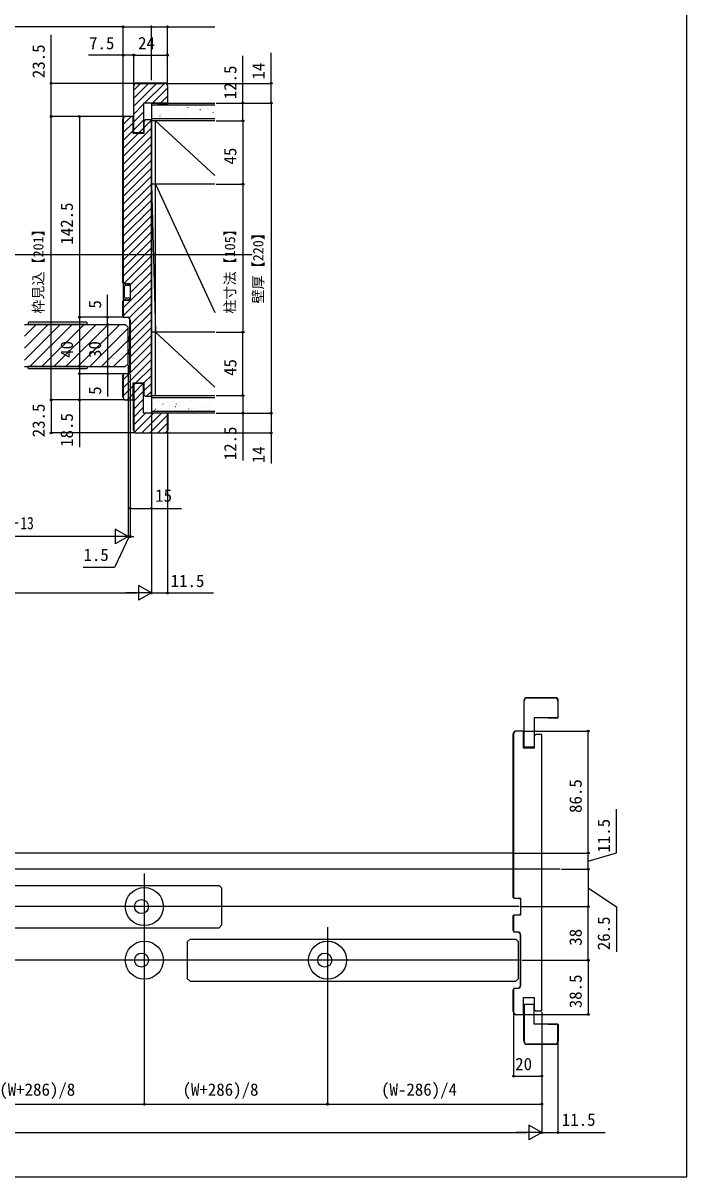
# Model space of a CAD drawing. Units: millimetres, scale not verified. Extents: x -525 to 525, y -783 to 779.
# Drawn here: x 54 to 525, y -783 to 35 of the extents above; entities that cross this region are included whole.
import ezdxf
from ezdxf.enums import TextEntityAlignment as Align

# ---------------------------------------------------------------- set-up
doc = ezdxf.new("R2010")
doc.units = ezdxf.units.MM
doc.header["$LTSCALE"] = 4
for name, color, linetype in [('0-4_YKK_12', 2, 'Continuous'), ('0-5_YKK_13', 4, 'Continuous'), ('0-7_YKK_D', 6, 'Continuous'), ('0-8_YKK_ZWAK', 7, 'Continuous'), ('0-9_YSS_K', 3, 'Continuous'), ('0-A_YSS_KE', 3, 'Continuous')]:
    doc.layers.add(name, color=color, linetype=linetype)
doc.styles.add('ＭＳ ゴシック', font='')
doc.styles.get('ＭＳ ゴシック').set_extended_font_data('MS Gothic')

msp = doc.modelspace()

# ---------------------------------------------------------------- linework, layer by layer
at = {"layer": '0-4_YKK_12'}
for p, q in [((-486.458, -129.087), (216.637, -129.087)), ((54.954, -178.587), (126.49, -178.587)), ((54.99, -186.94), (63.343, -178.587)), ((54.99, -195.425), (71.828, -178.587)), ((54.99, -203.91), (80.314, -178.587)), ((58.799, -208.587), (88.799, -178.587)), ((67.284, -208.587), (97.284, -178.587)), ((75.769, -208.587), (105.769, -178.587)), ((84.255, -208.587), (114.255, -178.587)), ((92.74, -208.587), (122.74, -178.587)), ((126.49, -178.587), (128.49, -180.587)), ((101.225, -208.587), (128.448, -181.364)), ((128.49, -206.587), (128.49, -180.587)), ((109.711, -208.587), (128.49, -189.807)), ((118.196, -208.587), (128.49, -198.292)), ((54.954, -208.587), (126.49, -208.587)), ((126.49, -208.587), (128.49, -206.587)), ((401, -553.623), (-382, -553.623)), ((435, -565.123), (-410, -565.123)), ((140, -568.123), (140, -653.123)), ((0, -576.623), (193, -576.623)), ((193, -576.623), (195, -578.623)), ((195, -604.623), (195, -578.623)), ((406, -591.623), (-382, -591.623)), ((193, -606.623), (195, -604.623)), ((0, -606.623), (193, -606.623)), ((270, -606.123), (270, -653.123)), ((170.5, -616.623), (172.5, -614.623)), ((170.5, -616.623), (170.5, -642.623)), ((172.5, -614.623), (403.5, -614.623)), ((403.5, -614.623), (405.5, -616.623)), ((405.5, -642.623), (405.5, -616.623)), ((407, -629.623), (-382, -629.623)), ((172.5, -644.623), (170.5, -642.623)), ((172.5, -644.623), (403.5, -644.623)), ((403.5, -644.623), (405.5, -642.623))]:
    msp.add_line(p, q, dxfattribs=at)
for centre, radius in [((140, -591.623), 13.5), ((138, -591.623), 5), ((140, -629.623), 13.5), ((270, -629.623), 13.5), ((138, -629.623), 5), ((268, -629.623), 5)]:
    msp.add_circle(centre, radius, dxfattribs=at)
at = {"layer": '0-5_YKK_13'}
for p, q in [((124.992, -149.837), (124.992, -161.337)), ((125.992, -149.837), (124.992, -149.837)), ((125.992, -150.087), (125.992, -149.837)), ((127.192, -150.087), (125.992, -150.087)), ((125.992, -159.587), (125.992, -151.587)), ((129.692, -151.087), (126.492, -151.087)), ((128.192, -150.087), (127.192, -149.587)), ((127.192, -150.087), (127.192, -149.587)), ((128.692, -150.087), (128.192, -150.087)), ((129.692, -150.087), (128.692, -149.587)), ((128.692, -150.087), (128.692, -149.587)), ((129.692, -150.087), (129.692, -151.087)), ((125.992, -161.337), (124.992, -161.337)), ((125.992, -161.337), (125.992, -161.087)), ((127.192, -161.087), (125.992, -161.087)), ((129.692, -160.087), (126.492, -160.087)), ((127.192, -161.587), (127.192, -161.087)), ((128.192, -161.087), (127.192, -161.587)), ((128.692, -161.087), (128.192, -161.087)), ((128.692, -161.587), (128.692, -161.087)), ((129.692, -161.087), (128.692, -161.587)), ((129.692, -160.087), (129.692, -161.087)), ((57.553, -177.556), (57.49, -178.587)), ((98.492, -178.587), (57.49, -178.587)), ((98.928, -177.087), (58.052, -177.087)), ((98.492, -178.587), (99.49, -178.587)), ((99.49, -178.587), (99.427, -177.556)), ((129.788, -187.187), (129.508, -187.187)), ((129.788, -187.187), (129.788, -199.987)), ((129.508, -199.987), (129.788, -199.987)), ((98.492, -208.587), (57.49, -208.587)), ((98.928, -210.087), (58.052, -210.087)), ((98.492, -208.587), (99.49, -208.587)), ((99.49, -208.587), (99.427, -209.617))]:
    msp.add_line(p, q, dxfattribs=at)
msp.add_lwpolyline([(57.553, -209.617), (57.49, -208.587), (58.488, -208.587)], dxfattribs=at)
for centre, radius, start, end in [((126.492, -151.587), 0.5, 90, 180), ((126.492, -159.587), 0.5, 180, 270), ((58.052, -177.587), 0.5, 90, 176.5), ((98.928, -177.587), 0.5, 3.5, 90), ((149.268, -193.587), 20.98, 162.8442, 197.1558), ((129.508, -187.487), 0.3, 90, 162.8442), ((129.508, -199.687), 0.3, 197.1558, 270), ((58.052, -209.587), 0.5, 183.5, 270), ((98.928, -209.587), 0.5, 270, 356.5)]:
    msp.add_arc(centre, radius, start, end, dxfattribs=at)
at = {"layer": '0-7_YKK_D'}
for p, q in [((124.992, -5.387), (124.992, 33.414)), ((124.992, -5.387), (124.992, 33.414)), ((144.988, -5.387), (144.988, 33.414)), ((144.988, -5.387), (144.988, 33.414)), ((156.492, -5.387), (156.492, 33.414)), ((124.992, 32.414), (-249.505, 32.414)), ((124.992, 32.414), (144.988, 32.414)), ((124.992, -32.087), (124.992, 13.413)), ((132.492, -8.587), (132.492, 13.413)), ((132.492, -8.587), (132.492, 13.413)), ((132.492, 12.413), (156.492, 12.413)), ((156.492, -8.587), (156.492, 13.413)), ((133.492, -7.587), (72.992, -7.587)), ((155.492, -7.587), (230.99, -7.587)), ((190.992, -21.587), (230.99, -21.587)), ((190.992, -21.587), (230.99, -21.587)), ((190.992, -21.587), (210.99, -21.587)), ((229.99, -21.587), (229.99, -241.587)), ((125.992, -31.087), (72.992, -31.087)), ((125.992, -31.087), (72.992, -31.087)), ((73.992, -232.087), (73.992, -31.087)), ((122.792, -31.087), (92.992, -31.087)), ((93.992, -31.087), (93.992, -173.587)), ((190.992, -34.087), (210.99, -34.087)), ((190.992, -34.087), (210.99, -34.087)), ((209.99, -34.087), (209.99, -79.087)), ((190.992, -79.087), (210.99, -79.087)), ((190.992, -79.087), (210.99, -79.087)), ((209.99, -79.087), (209.99, -184.087)), ((124.992, -173.587), (92.992, -173.587)), ((124.992, -173.587), (92.992, -173.587)), ((93.992, -173.587), (93.992, -213.587)), ((124.992, -173.587), (112.992, -173.587)), ((113.992, -178.587), (113.992, -208.587)), ((190.992, -184.087), (210.99, -184.087)), ((190.992, -184.087), (210.99, -184.087)), ((209.99, -229.087), (209.99, -184.087)), ((115.442, -208.587), (112.992, -208.587)), ((128.492, -207.587), (128.492, -330.091)), ((128.492, -207.587), (128.492, -330.091)), ((124.992, -213.587), (92.992, -213.587)), ((124.992, -213.587), (92.992, -213.587)), ((124.992, -213.587), (112.992, -213.587)), ((129.994, -213.887), (129.994, -330.091)), ((129.994, -213.887), (129.994, -310.091)), ((190.99, -229.087), (210.99, -229.087)), ((190.99, -229.087), (210.99, -229.087)), ((125.992, -232.087), (72.992, -232.087)), ((125.992, -232.087), (72.992, -232.087)), ((73.992, -232.087), (73.992, -255.587)), ((125.992, -232.087), (92.992, -232.087)), ((144.99, -241.387), (144.99, -310.091)), ((144.99, -242.387), (144.99, -370.091)), ((144.992, -242.587), (144.992, -370.091)), ((190.99, -241.587), (230.99, -241.587)), ((190.99, -241.587), (230.99, -241.587)), ((190.99, -241.587), (210.99, -241.587)), ((133.492, -255.587), (72.992, -255.587)), ((155.492, -255.587), (230.99, -255.587)), ((156.492, -254.587), (156.492, -370.091)), ((128.492, -329.091), (119.399, -323.841)), ((119.399, -323.841), (119.399, -334.341)), ((117.992, -329.091), (-17.01, -329.091)), ((128.492, -329.091), (110.306, -329.091)), ((128.492, -329.091), (119.399, -334.341)), ((128.492, -329.091), (125.942, -329.091)), ((128.492, -329.091), (129.994, -329.091)), ((128.492, -329.091), (129.994, -329.091)), ((129.994, -329.091), (132.544, -329.091)), ((144.992, -369.091), (135.899, -363.841)), ((135.899, -363.841), (135.899, -374.341)), ((-410.508, -369.091), (134.492, -369.091)), ((144.992, -369.091), (126.806, -369.091)), ((144.992, -369.091), (135.899, -374.341)), ((410, -467.123), (456, -467.123)), ((455, -553.623), (455, -467.123)), ((402, -553.623), (456, -553.623)), ((402, -553.623), (456, -553.623)), ((455, -565.123), (455, -553.623)), ((436, -565.123), (456, -565.123)), ((436, -565.123), (456, -565.123)), ((455, -565.123), (455, -591.623)), ((407, -591.623), (456, -591.623)), ((436, -591.623), (456, -591.623)), ((455, -629.623), (455, -591.623)), ((408, -629.623), (456, -629.623)), ((408, -629.623), (456, -629.623)), ((455, -629.623), (455, -668.123)), ((140, -653.123), (140, -732.823)), ((140, -654.123), (140, -732.823)), ((270, -653.123), (270, -732.823)), ((270, -654.123), (270, -732.823)), ((402, -667.123), (402, -712.823)), ((410, -668.123), (456, -668.123)), ((422, -666.623), (422, -732.823)), ((422, -666.623), (422, -752.823)), ((422, -666.623), (422, -752.823)), ((422, -666.623), (422, -712.823)), ((433.5, -688.122), (433.5, -752.823)), ((402, -711.823), (422, -711.823)), ((10, -731.823), (140, -731.823)), ((140, -731.823), (270, -731.823)), ((270, -731.823), (422, -731.823)), ((-391.5, -751.823), (411.5, -751.823)), ((422, -751.823), (403.813, -751.823)), ((422, -751.823), (412.907, -746.573)), ((412.907, -746.573), (412.907, -757.073)), ((422, -751.823), (412.907, -757.073))]:
    msp.add_line(p, q, dxfattribs=at)
for points in [[(73.992, -31.087), (73.992, -7.587), (73.992, 26.918)], [(144.988, 32.414), (156.492, 32.414), (190.042, 32.414)], [(132.492, 12.413), (124.992, 12.413), (100.488, 12.413)], [(209.99, -34.087), (209.99, -21.587), (209.99, 11.963)], [(229.99, -21.587), (229.99, -7.587), (229.99, 14.031)], [(113.992, -178.587), (113.992, -173.587), (113.992, -157.532)], [(113.992, -208.587), (113.992, -213.587), (113.992, -229.641)], [(93.992, -213.587), (93.992, -232.087), (93.992, -265.637)], [(209.99, -229.087), (209.99, -241.587), (209.99, -275.137)], [(229.99, -241.587), (229.99, -255.587), (229.99, -277.205)], [(129.994, -309.091), (144.99, -309.091), (166.267, -309.091)], [(129.243, -329.091), (118.936, -351.091), (96.663, -351.091)], [(144.99, -369.091), (156.492, -369.091), (189.042, -369.091)], [(455, -559.373), (475, -553.498), (475, -522.498)], [(455, -578.373), (475, -591.73), (475, -623.684)], [(422, -751.823), (433.5, -751.823), (467.05, -751.823)]]:
    msp.add_lwpolyline(points, dxfattribs=at)
for centre in [(124.992, 32.414), (124.992, 32.414), (144.988, 32.414), (144.988, 32.414), (156.492, 32.414), (124.992, 12.413), (132.492, 12.413), (132.492, 12.413), (156.492, 12.413), (73.992, -7.587), (229.99, -7.587), (209.99, -21.587), (229.99, -21.587), (229.99, -21.587), (73.992, -31.087), (73.992, -31.087), (93.992, -31.087), (209.99, -34.087), (209.99, -34.087), (209.99, -79.087), (209.99, -79.087), (93.992, -173.587), (93.992, -173.587), (113.992, -173.587), (113.992, -178.587), (113.992, -178.587), (209.99, -184.087), (209.99, -184.087), (113.992, -208.587), (113.992, -208.587), (93.992, -213.587), (93.992, -213.587), (113.992, -213.587), (209.99, -229.087), (209.99, -229.087), (73.992, -232.087), (73.992, -232.087), (93.992, -232.087), (209.99, -241.587), (229.99, -241.587), (229.99, -241.587), (73.992, -255.587), (229.99, -255.587), (129.994, -309.091), (144.99, -309.091), (129.994, -329.091), (156.492, -369.091), (455, -467.123), (455, -553.623), (455, -553.623), (455, -565.123), (455, -565.123), (455, -591.623), (455, -591.623), (455, -629.623), (455, -629.623), (455, -668.123), (402, -711.823), (422, -711.823), (140, -731.823), (140, -731.823), (270, -731.823), (270, -731.823), (422, -731.823), (433.5, -751.823)]:
    msp.add_circle(centre, 0.637, dxfattribs=at)
at = {"layer": '0-8_YKK_ZWAK'}
msp.add_lwpolyline([(-525, -783.4), (525, -783.4), (525, 746.6)], dxfattribs=at)
at = {"layer": '0-9_YSS_K'}
for p, q in [((132.492, -12.37), (137.276, -7.587)), ((132.492, -18.027), (142.933, -7.587)), ((132.492, -23.684), (148.589, -7.587)), ((140.246, -21.587), (154.246, -7.587)), ((145.903, -21.587), (156.492, -10.998)), ((132.492, -29.341), (139.492, -22.341)), ((144.992, -21.587), (144.992, -241.587)), ((144.992, -21.587), (189.992, -21.587)), ((189.992, -23.087), (144.992, -23.087)), ((146.203, -23.562), (146.203, -23.662)), ((151.56, -21.587), (156.492, -16.655)), ((152.183, -23.562), (152.183, -23.662)), ((158.163, -23.562), (158.163, -23.662)), ((164.143, -23.562), (164.143, -23.662)), ((167.534, -24.429), (167.541, -24.448)), ((170.123, -23.562), (170.123, -23.662)), ((170.583, -24.483), (170.693, -24.65)), ((176.103, -23.562), (176.103, -23.662)), ((182.083, -23.562), (182.083, -23.662)), ((188.063, -23.562), (188.063, -23.662)), ((124.992, -36.841), (130.746, -31.087)), ((132.492, -34.998), (139.492, -27.998)), ((144.992, -32.587), (189.992, -32.587)), ((146.203, -29.642), (146.203, -29.742)), ((146.837, -30.162), (146.844, -30.181)), ((149.433, -26.792), (149.433, -26.892)), ((151.092, -30.551), (151.203, -30.717)), ((152.061, -28.87), (152.068, -28.889)), ((152.183, -29.642), (152.183, -29.742)), ((155.413, -26.792), (155.413, -26.892)), ((157.052, -26.919), (157.059, -26.937)), ((158.163, -29.642), (158.163, -29.742)), ((160.099, -32.319), (160.209, -32.486)), ((161.393, -26.792), (161.393, -26.892)), ((162.31, -25.721), (162.317, -25.74)), ((164.143, -29.642), (164.143, -29.742)), ((164.253, -31.207), (164.259, -31.226)), ((167.373, -26.792), (167.373, -26.892)), ((169.51, -30.009), (169.517, -30.028)), ((170.123, -29.642), (170.123, -29.742)), ((173.353, -26.792), (173.353, -26.892)), ((174.735, -28.717), (174.741, -28.736)), ((176.103, -29.642), (176.103, -29.742)), ((179.333, -26.792), (179.333, -26.892)), ((179.589, -26.252), (179.7, -26.419)), ((179.726, -26.765), (179.732, -26.784)), ((182.083, -29.642), (182.083, -29.742)), ((184.983, -25.567), (184.99, -25.586)), ((185.313, -26.792), (185.313, -26.892)), ((186.926, -31.054), (186.933, -31.072)), ((188.063, -29.642), (188.063, -29.742)), ((188.596, -28.021), (188.706, -28.187)), ((124.992, -42.498), (131.992, -35.498)), ((124.992, -59.468), (144.992, -39.468)), ((132.492, -40.655), (139.492, -33.655)), ((136.217, -42.587), (139.492, -39.311)), ((139.692, -39.111), (144.992, -33.811)), ((189.992, -34.087), (144.992, -34.087)), ((147.992, -229.087), (147.992, -34.087)), ((147.992, -34.087), (189.992, -73.087)), ((124.992, -48.155), (131.992, -41.155)), ((124.992, -53.811), (135.717, -43.087)), ((124.992, -65.125), (144.992, -45.125)), ((124.992, -70.782), (144.992, -50.782)), ((124.992, -76.439), (144.992, -56.439)), ((124.992, -82.096), (144.992, -62.096)), ((124.992, -87.753), (144.992, -67.753)), ((124.992, -93.409), (144.992, -73.409)), ((124.992, -99.066), (144.992, -79.066)), ((144.992, -79.087), (147.992, -184.087)), ((147.992, -79.087), (144.992, -79.087)), ((147.992, -79.087), (189.992, -170.087)), ((189.992, -79.087), (147.992, -79.087)), ((124.992, -104.723), (144.992, -84.723)), ((124.992, -110.38), (144.992, -90.38)), ((124.992, -116.037), (144.992, -96.037)), ((124.992, -121.694), (144.992, -101.694)), ((124.992, -127.351), (144.992, -107.351)), ((124.992, -133.007), (144.992, -113.007)), ((124.992, -138.664), (144.992, -118.664)), ((124.992, -144.321), (144.992, -124.321)), ((125.438, -149.532), (144.992, -129.978)), ((129.992, -150.635), (144.992, -135.635)), ((124.992, -166.949), (144.992, -146.949)), ((129.992, -156.292), (144.992, -141.292)), ((124.992, -172.605), (144.992, -152.605)), ((129.235, -174.02), (144.992, -158.262)), ((129.992, -178.919), (144.992, -163.919)), ((129.992, -184.576), (144.992, -169.576)), ((129.992, -190.233), (144.992, -175.233)), ((129.992, -195.89), (144.992, -180.89)), ((129.992, -201.546), (144.992, -186.546)), ((147.992, -184.087), (144.992, -184.087)), ((189.992, -184.087), (147.992, -184.087)), ((147.992, -184.087), (189.992, -223.087)), ((129.992, -207.203), (144.992, -192.203)), ((124.992, -217.86), (144.992, -197.86)), ((124.992, -223.517), (144.992, -203.517)), ((134.079, -220.087), (144.992, -209.174)), ((132.492, -221.674), (133.579, -220.587)), ((132.492, -227.331), (139.236, -220.587)), ((139.692, -220.131), (144.992, -214.831)), ((139.692, -225.788), (144.992, -220.488)), ((124.992, -229.174), (131.992, -222.174)), ((127.736, -232.087), (131.992, -227.831)), ((132.492, -232.988), (139.492, -225.988)), ((141.55, -229.587), (144.992, -226.144)), ((144.992, -229.087), (189.992, -229.087)), ((132.492, -238.644), (139.492, -231.644)), ((132.492, -244.301), (139.492, -237.301)), ((189.992, -230.587), (144.992, -230.587)), ((145.161, -234.017), (145.168, -234.036)), ((146.203, -236.362), (146.203, -236.462)), ((149.433, -233.512), (149.433, -233.612)), ((150.385, -232.725), (150.392, -232.744)), ((152.183, -236.362), (152.183, -236.462)), ((153.221, -235.018), (153.332, -235.185)), ((155.376, -230.773), (155.383, -230.792)), ((155.413, -233.512), (155.413, -233.612)), ((157.586, -237.013), (157.592, -237.032)), ((158.163, -236.362), (158.163, -236.462)), ((161.393, -233.512), (161.393, -233.612)), ((162.228, -236.787), (162.338, -236.954)), ((162.577, -235.061), (162.583, -235.08)), ((164.143, -236.362), (164.143, -236.462)), ((167.373, -233.512), (167.373, -233.612)), ((167.834, -233.863), (167.841, -233.882)), ((170.123, -236.362), (170.123, -236.462)), ((173.059, -232.571), (173.065, -232.59)), ((173.353, -233.512), (173.353, -233.612)), ((176.103, -236.362), (176.103, -236.462)), ((178.049, -230.619), (178.056, -230.638)), ((179.333, -233.512), (179.333, -233.612)), ((180.259, -236.86), (180.266, -236.879)), ((181.718, -230.72), (181.829, -230.886)), ((182.083, -236.362), (182.083, -236.462)), ((185.25, -234.908), (185.257, -234.927)), ((185.313, -233.512), (185.313, -233.612)), ((188.063, -236.362), (188.063, -236.462)), ((132.492, -249.958), (140.864, -241.587)), ((133.092, -255.015), (146.521, -241.587)), ((138.177, -255.587), (152.177, -241.587)), ((143.834, -255.587), (156.492, -242.929)), ((144.992, -240.087), (189.992, -240.087)), ((189.992, -241.587), (144.992, -241.587)), ((147.104, -239.503), (147.11, -239.522)), ((147.775, -238.628), (147.885, -238.795)), ((149.433, -239.592), (149.433, -239.692)), ((152.361, -238.305), (152.368, -238.324)), ((155.413, -239.592), (155.413, -239.692)), ((161.393, -239.592), (161.393, -239.692)), ((167.373, -239.592), (167.373, -239.692)), ((169.777, -239.35), (169.784, -239.368)), ((171.234, -238.556), (171.344, -238.723)), ((173.353, -239.592), (173.353, -239.692)), ((175.035, -238.152), (175.041, -238.171)), ((179.333, -239.592), (179.333, -239.692)), ((185.313, -239.592), (185.313, -239.692)), ((149.491, -255.587), (156.492, -248.586)), ((155.333, -255.401), (156.307, -254.428))]:
    msp.add_line(p, q, dxfattribs=at)
at = {"layer": '0-A_YSS_KE'}
for p, q in [((154.492, -7.387), (134.492, -7.387)), ((134.492, -7.587), (154.492, -7.587)), ((125.992, -173.587), (127.992, -173.587)), ((127.992, -173.787), (125.992, -173.787)), ((129.792, -211.587), (129.792, -175.587)), ((129.992, -175.587), (129.992, -211.587)), ((124.792, -230.087), (124.792, -214.587)), ((124.992, -214.587), (124.992, -230.087)), ((125.992, -213.387), (127.992, -213.387)), ((127.992, -213.587), (125.992, -213.587)), ((134.492, -255.587), (154.492, -255.587)), ((154.492, -255.787), (134.492, -255.787)), ((431.5, -443.423), (411.5, -443.423)), ((411.5, -443.623), (431.5, -443.623)), ((403, -609.623), (405, -609.623)), ((405, -609.823), (403, -609.823)), ((406.8, -647.623), (406.8, -611.623)), ((407, -611.623), (407, -647.623)), ((401.8, -666.123), (401.8, -650.623)), ((402, -650.623), (402, -666.123)), ((403, -649.423), (405, -649.423)), ((405, -649.623), (403, -649.623)), ((411.5, -689.122), (431.5, -689.122)), ((431.5, -689.322), (411.5, -689.322))]:
    msp.add_line(p, q, dxfattribs=at)
for points in [[(132.292, -9.587), (132.292, -42.787), (137.492, -42.787), (137.492, -42.587)], [(139.492, -42.587), (132.492, -42.587), (132.492, -9.587)], [(156.492, -9.587), (156.492, -21.587), (139.492, -21.587), (139.492, -42.587)], [(149.492, -21.587), (149.492, -21.787), (156.692, -21.787), (156.692, -9.587)], [(126.992, -30.887), (132.192, -30.887), (132.192, -37.887), (131.992, -37.887)], [(144.992, -229.587), (144.992, -33.587), (140.692, -33.587), (139.692, -34.587), (139.692, -43.087), (131.992, -43.087), (131.992, -38.087), (131.992, -31.087), (126.992, -31.087)], [(129.992, -150.787), (129.792, -150.787), (129.792, -149.787), (125.409, -149.787), (124.792, -149.17), (124.792, -33.087)], [(124.992, -33.087), (124.992, -149.087), (125.492, -149.587), (129.992, -149.587), (129.992, -150.587), (129.992, -160.587), (129.992, -161.587), (125.492, -161.587), (124.992, -162.087), (124.992, -172.587)], [(124.792, -172.587), (124.792, -162.004), (125.409, -161.387), (129.792, -161.387), (129.792, -160.387), (129.992, -160.387)], [(126.992, -232.087), (131.992, -232.087), (131.992, -225.087), (131.992, -220.087), (139.692, -220.087), (139.692, -228.587), (140.692, -229.587), (144.992, -229.587)], [(132.292, -253.587), (132.292, -220.387), (137.492, -220.387), (137.492, -220.587)], [(139.492, -220.587), (132.492, -220.587), (132.492, -253.587)], [(156.492, -253.587), (156.492, -241.587), (139.492, -241.587), (139.492, -220.587)], [(131.992, -225.287), (132.192, -225.287), (132.192, -232.287), (126.992, -232.287)], [(149.492, -241.587), (149.492, -241.387), (156.692, -241.387), (156.692, -253.587)], [(409.3, -445.623), (409.3, -478.823), (414.5, -478.823), (414.5, -478.623)], [(416.5, -478.623), (409.5, -478.623), (409.5, -445.623)], [(433.5, -445.623), (433.5, -457.623), (416.5, -457.623), (416.5, -478.623)], [(426.5, -457.623), (426.5, -457.823), (433.7, -457.823), (433.7, -445.623)], [(407, -586.823), (406.8, -586.823), (406.8, -585.823), (402.417, -585.823), (401.8, -585.206), (401.8, -469.123)], [(402, -469.123), (402, -585.123), (402.5, -585.623), (407, -585.623), (407, -586.623), (407, -596.623), (407, -597.623), (402.5, -597.623), (402, -598.123), (402, -608.623)], [(404, -466.923), (409.2, -466.923), (409.2, -473.923), (409, -473.923)], [(422, -665.623), (422, -469.623), (417.7, -469.623), (416.7, -470.623), (416.7, -479.123), (409, -479.123), (409, -474.123), (409, -467.123), (404, -467.123)], [(401.8, -608.623), (401.8, -598.04), (402.417, -597.423), (406.8, -597.423), (406.8, -596.423), (407, -596.423)], [(404, -668.123), (409, -668.123), (409, -661.123), (409, -656.123), (416.7, -656.123), (416.7, -664.623), (417.7, -665.623), (422, -665.623)], [(409, -661.323), (409.2, -661.323), (409.2, -668.323), (404, -668.323)], [(409.3, -687.122), (409.3, -660.922), (414.5, -660.922), (414.5, -661.122)], [(416.5, -661.122), (409.5, -661.122), (409.5, -687.122)], [(433.5, -687.122), (433.5, -675.122), (416.5, -675.122), (416.5, -661.122)], [(426.5, -675.122), (426.5, -674.922), (433.7, -674.922), (433.7, -687.122)]]:
    msp.add_lwpolyline(points, dxfattribs=at)
for centre, radius, start, end in [((134.492, -9.587), 2.2, 90, 180), ((134.492, -9.587), 2, 90, 180), ((154.492, -9.587), 2.2, 360, 90), ((154.492, -9.587), 2, 0, 90), ((126.992, -33.087), 2.2, 90.00001, 179.99999), ((126.992, -33.087), 2, 90.00001, 179.99999), ((125.992, -172.587), 1.2, 180.00001, 269.99999), ((125.992, -172.587), 1, 180.00001, 269.99999), ((127.992, -175.587), 2, 0.00001, 89.99999), ((127.992, -175.587), 1.8, 0.00001, 89.99999), ((127.992, -211.587), 2, 270.00001, 359.99999), ((127.992, -211.587), 1.8, 270.00001, 359.99999), ((125.992, -214.587), 1.2, 90.00001, 179.99999), ((125.992, -214.587), 1, 90.00001, 179.99999), ((126.992, -230.087), 2.2, 180.00001, 269.99999), ((126.992, -230.087), 2, 180.00001, 269.99999), ((134.492, -253.587), 2.2, 180, 270), ((134.492, -253.587), 2, 180, 270), ((154.492, -253.587), 2, 270, 0), ((154.492, -253.587), 2.2, 270, 0), ((411.5, -445.623), 2.2, 90, 180), ((411.5, -445.623), 2, 90, 180), ((431.5, -445.623), 2.2, 360, 90), ((431.5, -445.623), 2, 0, 90), ((404, -469.123), 2.2, 90.00001, 179.99999), ((404, -469.123), 2, 90.00001, 179.99999), ((403, -608.623), 1.2, 180.00001, 269.99999), ((403, -608.623), 1, 180.00001, 269.99999), ((405, -611.623), 2, 0.00001, 89.99999), ((405, -611.623), 1.8, 0.00001, 89.99999), ((403, -650.623), 1.2, 90.00001, 179.99999), ((403, -650.623), 1, 90.00001, 179.99999), ((405, -647.623), 2, 270.00001, 359.99999), ((405, -647.623), 1.8, 270.00001, 359.99999), ((404, -666.123), 2.2, 180.00001, 269.99999), ((404, -666.123), 2, 180.00001, 269.99999), ((411.5, -687.122), 2.2, 180, 270), ((411.5, -687.122), 2, 180, 270), ((431.5, -687.122), 2, 270, 0), ((431.5, -687.122), 2.2, 270, 0)]:
    msp.add_arc(centre, radius, start, end, dxfattribs=at)

# ---------------------------------------------------------------- texts
at = {"layer": '0-7_YKK_D', "style": 'ＭＳ ゴシック'}
for s, p in [('7.5', (100.829, 13.913)), ('24', (135.595, 13.913)), ('15', (147.699, -307.091)), ('1.5', (96.823, -349.091)), ('11.5', (158.701, -367.591)), ('20', (403.136, -710.323)), ('(W+286)/8', (37.125, -728.459)), ('(W+286)/8', (167.125, -728.459)), ('(W-286)/4', (307.989, -728.459)), ('11.5', (436.209, -749.823))]:
    msp.add_text(s, height=8.798, dxfattribs=at).set_placement(p, align=Align.BOTTOM_LEFT)
for s, height, p in [('23.5', 8.798, (71.992, -3.923)), ('12.5', 8.798, (207.99, -18.878)), ('14', 8.798, (227.99, -4.878)), ('45', 8.798, (207.99, -65.178)), ('142.5', 8.798, (91.992, -122.041)), ('枠見込【201】', 7.331, (70.629, -171.104)), ('柱寸法【105】', 7.331, (206.627, -171.047)), ('壁厚【220】', 7.331, (226.627, -163.803)), ('5', 8.798, (111.992, -167.373)), ('40', 8.798, (91.992, -202.314)), ('30', 8.798, (111.992, -202.45)), ('45', 8.798, (207.99, -215.178)), ('5', 8.798, (111.992, -228.528)), ('23.5', 8.798, (71.992, -258.7)), ('18.5', 8.798, (91.992, -265.478)), ('12.5', 8.798, (207.99, -274.978)), ('14', 8.798, (227.99, -277.046)), ('86.5', 8.798, (453, -525.202)), ('11.5', 8.798, (473, -553.339)), ('26.5', 8.798, (473, -622.571)), ('38', 8.798, (453, -619.384)), ('38.5', 8.798, (453, -663.737))]:
    msp.add_text(s, height=height, rotation=90, dxfattribs=at).set_placement(p, align=Align.BOTTOM_LEFT)
at = {"layer": '0-7_YKK_D', "style": 'ＭＳ ゴシック', "width": 0.8}
msp.add_text('DW＝W／4＋13', height=8.798, dxfattribs=at).set_placement((4.073, -326.614), align=Align.BOTTOM_LEFT)

doc.saveas('drawing.dxf')
